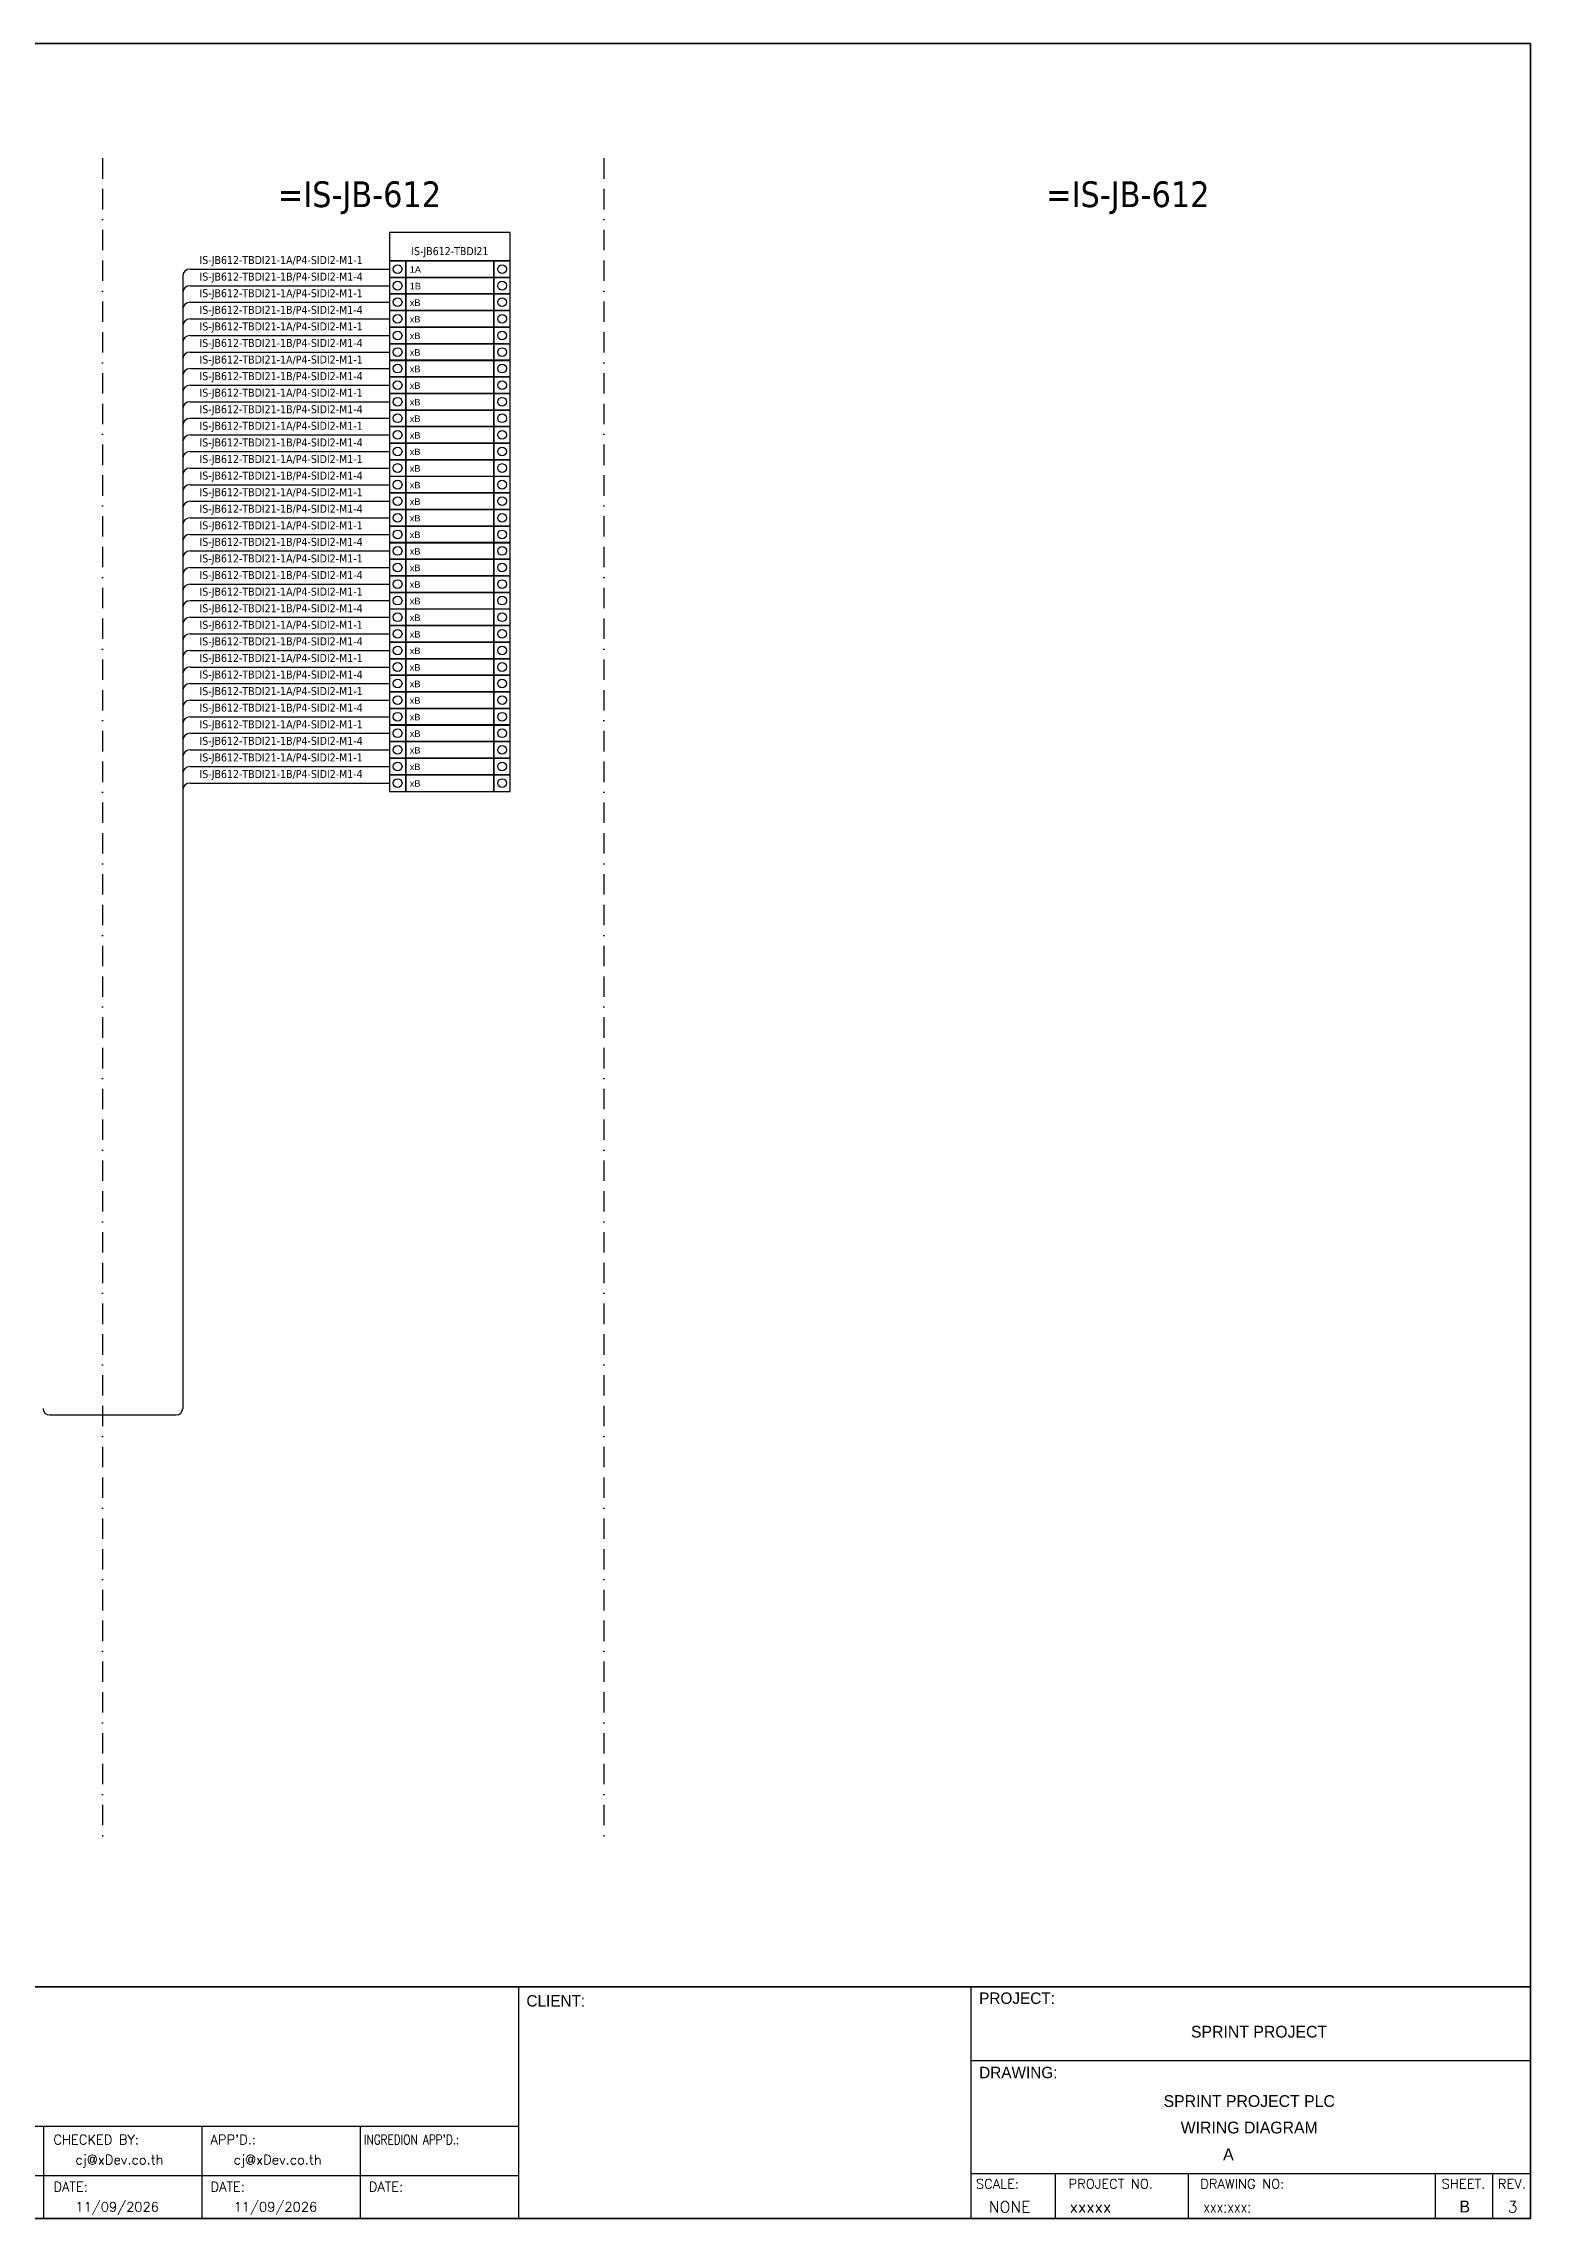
# Model space of a CAD drawing. Header units: millimetres. Extents: x 0 to 3893, y 0 to 2704.
# Drawn here: x 2045 to 3893, y 0 to 2704 of the extents above; entities that cross this region are included whole.
import ezdxf
from ezdxf.enums import TextEntityAlignment as Align

# ---------------------------------------------------------------- set-up
doc = ezdxf.new("R2010")
doc.units = ezdxf.units.MM
doc.linetypes.add('BORDERX2', pattern=[88.9, 25.4, -12.7, 25.4, -12.7, 0, -12.7])
for name, color, linetype in [('GT_1', 9, 'Continuous'), ('HELPPOINT', 7, 'Continuous'), ('MEMBER', 7, 'Continuous'), ('x01001-FrameArea', 2, 'BORDERX2')]:
    doc.layers.add(name, color=color, linetype=linetype)
doc.layers.add('IE-WIRE', color=7, linetype='Continuous', lineweight=25)
doc.styles.add('HTX11', font='O8111901')
doc.styles.add('ROMANS', font='romans.shx', dxfattribs={"width": 0.85, "height": 25})
doc.styles.get("Standard").update_dxf_attribs({"font": 'arial.ttf'})
doc.styles.add('Tahoma', font='')
doc.styles.get('Tahoma').set_extended_font_data('Tahoma')

# ---------------------------------------------------------------- blocks, each defined once
blk = doc.blocks.new('xTermSingleLayer')
at = {"color": 7, "ltscale": 25.4}
for points in [[(0, -537), (537, -537), (537, 0), (0, 0)], [(537, -537), (3378, -537), (3378, 0), (537, 0)], [(3378, -537), (3915, -537), (3915, 0), (3378, 0)]]:
    blk.add_lwpolyline(points, close=True, dxfattribs=at)
for centre in [(268, -268), (3647, -268)]:
    blk.add_circle(centre, 141, dxfattribs=at)
blk.add_attdef('TERMINAL_B', (661, -387), '', height=212)

msp = doc.modelspace()

# ---------------------------------------------------------------- linework, layer by layer
at = {"color": 4}
for p, q in [((3302.3, 56.1), (3302.3, 0)), ((3467.6, 56.1), (3467.6, 0))]:
    msp.add_line(p, q, dxfattribs=at)
at = {"color": 4, "ltscale": 0.5}
for p, q in [((3774.7, 56.1), (3774.7, 0)), ((3774.7, 56.1), (3774.7, 0)), ((3845.9, 56.1), (3845.9, 0)), ((3845.9, 56.1), (3845.9, 0))]:
    msp.add_line(p, q, dxfattribs=at)
at = {"color": 4, "ltscale": 25.4}
msp.add_lwpolyline([(2474.9, 2434), (2625.2, 2434), (2625.2, 2469.2), (2474.9, 2469.2)], close=True, dxfattribs=at)
at = {"layer": 'GT_1', "color": 4}
for p, q in [((2635.8, 0), (2635.8, 288.2)), ((3198.1, 0), (3198.1, 288.2)), ((3198.1, 0), (3198.1, 288.2)), ((3198.1, 0), (3198.1, 288.2)), ((2635.8, 114.3), (1848.8, 114.3)), ((2045.6, 0), (2045.6, 114.3)), ((2242.3, 0), (2242.3, 114.3)), ((2439.1, 0), (2439.1, 114.3)), ((3198.1, 56.1), (3893.3, 56.1)), ((2635.8, 52.9), (1848.8, 52.9))]:
    msp.add_line(p, q, dxfattribs=at)
at = {"layer": 'HELPPOINT', "color": 4, "lineweight": 35}
for p, q in [((0, 2704.2), (3893.3, 2704.2)), ((0, 2704.2), (3893.3, 2704.2)), ((3893.3, 2704.2), (3893.3, 0)), ((3893.3, 2704.2), (3893.3, 0)), ((3893.3, 0), (0, 0)), ((3893.3, 0), (0, 0))]:
    msp.add_line(p, q, dxfattribs=at)
at = {"layer": 'HELPPOINT', "color": 4}
for p, q in [((3198.1, 196.6), (3893.3, 196.6)), ((3198.1, 196.6), (3893.3, 196.6)), ((3198.1, 56.1), (3893.3, 56.1))]:
    msp.add_line(p, q, dxfattribs=at)
at = {"layer": 'IE-WIRE', "color": 4, "ltscale": 25.4}
for p, q in [((2218, 2414.6), (2218, 1007.1)), ((2227.2, 2423.7), (2474.9, 2423.7)), ((2227.2, 2423.7), (2474.9, 2423.7)), ((2227.2, 2403.1), (2474.9, 2403.1)), ((2227.2, 2403.1), (2474.9, 2403.1)), ((2227.2, 2382.5), (2474.9, 2382.5)), ((2227.2, 2382.5), (2474.9, 2382.5)), ((2227.2, 2361.9), (2474.9, 2361.9)), ((2227.2, 2361.9), (2474.9, 2361.9)), ((2227.2, 2341.2), (2474.9, 2341.2)), ((2227.2, 2341.2), (2474.9, 2341.2)), ((2227.2, 2320.6), (2474.9, 2320.6)), ((2227.2, 2320.6), (2474.9, 2320.6)), ((2227.2, 2300), (2474.9, 2300)), ((2227.2, 2300), (2474.9, 2300)), ((2227.2, 2279.4), (2474.9, 2279.4)), ((2227.2, 2279.4), (2474.9, 2279.4)), ((2227.2, 2258.8), (2474.9, 2258.8)), ((2227.2, 2258.8), (2474.9, 2258.8)), ((2227.2, 2238.2), (2474.9, 2238.2)), ((2227.2, 2238.2), (2474.9, 2238.2)), ((2227.2, 2217.6), (2474.9, 2217.6)), ((2227.2, 2217.6), (2474.9, 2217.6)), ((2227.2, 2197), (2474.9, 2197)), ((2227.2, 2197), (2474.9, 2197)), ((2227.2, 2176.3), (2474.9, 2176.3)), ((2227.2, 2176.3), (2474.9, 2176.3)), ((2227.2, 2155.7), (2474.9, 2155.7)), ((2227.2, 2155.7), (2474.9, 2155.7)), ((2227.2, 2135.1), (2474.9, 2135.1)), ((2227.2, 2135.1), (2474.9, 2135.1)), ((2227.2, 2114.5), (2474.9, 2114.5)), ((2227.2, 2114.5), (2474.9, 2114.5)), ((2227.2, 2093.9), (2474.9, 2093.9)), ((2227.2, 2093.9), (2474.9, 2093.9)), ((2227.2, 2073.3), (2474.9, 2073.3)), ((2227.2, 2073.3), (2474.9, 2073.3)), ((2227.2, 2052.7), (2474.9, 2052.7)), ((2227.2, 2052.7), (2474.9, 2052.7)), ((2227.2, 2032.1), (2474.9, 2032.1)), ((2227.2, 2032.1), (2474.9, 2032.1)), ((2227.2, 2011.5), (2474.9, 2011.5)), ((2227.2, 2011.5), (2474.9, 2011.5)), ((2227.2, 1990.8), (2474.9, 1990.8)), ((2227.2, 1990.8), (2474.9, 1990.8)), ((2227.2, 1970.2), (2474.9, 1970.2)), ((2227.2, 1970.2), (2474.9, 1970.2)), ((2227.2, 1949.6), (2474.9, 1949.6)), ((2227.2, 1949.6), (2474.9, 1949.6)), ((2227.2, 1929), (2474.9, 1929)), ((2227.2, 1929), (2474.9, 1929)), ((2227.2, 1908.4), (2474.9, 1908.4)), ((2227.2, 1908.4), (2474.9, 1908.4)), ((2227.2, 1887.8), (2474.9, 1887.8)), ((2227.2, 1887.8), (2474.9, 1887.8)), ((2227.2, 1867.2), (2474.9, 1867.2)), ((2227.2, 1867.2), (2474.9, 1867.2)), ((2227.2, 1846.6), (2474.9, 1846.6)), ((2227.2, 1846.6), (2474.9, 1846.6)), ((2227.2, 1825.9), (2474.9, 1825.9)), ((2227.2, 1825.9), (2474.9, 1825.9)), ((2227.2, 1805.3), (2474.9, 1805.3)), ((2227.2, 1805.3), (2474.9, 1805.3)), ((2227.2, 1784.7), (2474.9, 1784.7)), ((2227.2, 1784.7), (2474.9, 1784.7))]:
    msp.add_line(p, q, dxfattribs=at)
at = {"layer": 'IE-WIRE', "color": 4}
msp.add_line((2052.5, 999.1), (2210, 999.1), dxfattribs=at)
at = {"layer": 'IE-WIRE', "color": 4, "ltscale": 25.4}
for centre in [(2227.2, 2414.6), (2227.2, 2393.9), (2227.2, 2373.3), (2227.2, 2352.7), (2227.2, 2332.1), (2227.2, 2311.5), (2227.2, 2290.9), (2227.2, 2270.3), (2227.2, 2249.7), (2227.2, 2229), (2227.2, 2208.4), (2227.2, 2187.8), (2227.2, 2167.2), (2227.2, 2146.6), (2227.2, 2126), (2227.2, 2105.4), (2227.2, 2084.8), (2227.2, 2064.2), (2227.2, 2043.5), (2227.2, 2022.9), (2227.2, 2002.3), (2227.2, 1981.7), (2227.2, 1961.1), (2227.2, 1940.5), (2227.2, 1919.9), (2227.2, 1899.3), (2227.2, 1878.6), (2227.2, 1858), (2227.2, 1837.4), (2227.2, 1816.8), (2227.2, 1796.2), (2227.2, 1775.6)]:
    msp.add_arc(centre, 9.14, 90, 180, dxfattribs=at)
at = {"layer": 'IE-WIRE', "color": 4}
for centre, start, end in [((2052.5, 1007.1), 180, 270), ((2210, 1007.1), 270, 0)]:
    msp.add_arc(centre, 8, start, end, dxfattribs=at)
at = {"layer": 'MEMBER', "color": 4, "lineweight": 35}
msp.add_line((0, 288.2), (3893.3, 288.2), dxfattribs=at)
msp.add_line((0, 288.2), (3893.3, 288.2), dxfattribs=at)
at = {"layer": 'MEMBER', "color": 4}
for p, q in [((3198.1, 196.6), (3893.3, 196.6)), ((3198.1, 196.6), (3893.3, 196.6)), ((3198.1, 56.1), (3893.3, 56.1)), ((3198.1, 56.1), (3893.3, 56.1))]:
    msp.add_line(p, q, dxfattribs=at)
at = {"layer": 'x01001-FrameArea'}
for p, q in [((2118.2, 2561.5), (2118.2, 475)), ((2741.3, 2561.5), (2741.3, 475))]:
    msp.add_line(p, q, dxfattribs=at)

# ---------------------------------------------------------------- block references
at = {"xscale": 0.0384, "yscale": 0.0384, "zscale": 0.0384}
for p, values in [((2474.9, 2434), {'TERMINAL_B': '1A'}), ((2474.9, 2413.4), {'TERMINAL_B': '1B'}), ((2474.9, 2392.8), {'TERMINAL_B': 'xB'}), ((2474.9, 2372.2), {'TERMINAL_B': 'xB'}), ((2474.9, 2351.5), {'TERMINAL_B': 'xB'}), ((2474.9, 2330.9), {'TERMINAL_B': 'xB'}), ((2474.9, 2310.3), {'TERMINAL_B': 'xB'}), ((2474.9, 2289.7), {'TERMINAL_B': 'xB'}), ((2474.9, 2269.1), {'TERMINAL_B': 'xB'}), ((2474.9, 2248.5), {'TERMINAL_B': 'xB'}), ((2474.9, 2227.9), {'TERMINAL_B': 'xB'}), ((2474.9, 2207.3), {'TERMINAL_B': 'xB'}), ((2474.9, 2186.7), {'TERMINAL_B': 'xB'}), ((2474.9, 2166), {'TERMINAL_B': 'xB'}), ((2474.9, 2145.4), {'TERMINAL_B': 'xB'}), ((2474.9, 2124.8), {'TERMINAL_B': 'xB'}), ((2474.9, 2104.2), {'TERMINAL_B': 'xB'}), ((2474.9, 2083.6), {'TERMINAL_B': 'xB'}), ((2474.9, 2063), {'TERMINAL_B': 'xB'}), ((2474.9, 2042.4), {'TERMINAL_B': 'xB'}), ((2474.9, 2021.8), {'TERMINAL_B': 'xB'}), ((2474.9, 2001.1), {'TERMINAL_B': 'xB'}), ((2474.9, 1980.5), {'TERMINAL_B': 'xB'}), ((2474.9, 1959.9), {'TERMINAL_B': 'xB'}), ((2474.9, 1939.3), {'TERMINAL_B': 'xB'}), ((2474.9, 1918.7), {'TERMINAL_B': 'xB'}), ((2474.9, 1898.1), {'TERMINAL_B': 'xB'}), ((2474.9, 1877.5), {'TERMINAL_B': 'xB'}), ((2474.9, 1856.9), {'TERMINAL_B': 'xB'}), ((2474.9, 1836.3), {'TERMINAL_B': 'xB'}), ((2474.9, 1815.6), {'TERMINAL_B': 'xB'}), ((2474.9, 1795), {'TERMINAL_B': 'xB'})]:
    msp.add_blockref('xTermSingleLayer', p, dxfattribs=at).add_auto_attribs(values)

# ---------------------------------------------------------------- texts
at = {"color": 2, "style": 'Tahoma'}
for p in [(2437.7, 2516.8), (3392.8, 2516.8)]:
    msp.add_text('=IS-JB-612', height=32, dxfattribs=at).set_placement(p, align=Align.MIDDLE_CENTER)
at = {"color": 4, "style": 'Tahoma'}
for s, p in [('IS-JB612-TBDI21-1A/P4-SIDI2-M1-1', (2238.9, 2430)), ('IS-JB612-TBDI21-1B/P4-SIDI2-M1-4', (2238.9, 2409.4)), ('IS-JB612-TBDI21-1A/P4-SIDI2-M1-1', (2238.9, 2388.8)), ('IS-JB612-TBDI21-1B/P4-SIDI2-M1-4', (2238.9, 2368.1)), ('IS-JB612-TBDI21-1A/P4-SIDI2-M1-1', (2238.9, 2347.5)), ('IS-JB612-TBDI21-1B/P4-SIDI2-M1-4', (2238.9, 2326.9)), ('IS-JB612-TBDI21-1A/P4-SIDI2-M1-1', (2238.9, 2306.3)), ('IS-JB612-TBDI21-1B/P4-SIDI2-M1-4', (2238.9, 2285.7)), ('IS-JB612-TBDI21-1A/P4-SIDI2-M1-1', (2238.9, 2265.1)), ('IS-JB612-TBDI21-1B/P4-SIDI2-M1-4', (2238.9, 2244.5)), ('IS-JB612-TBDI21-1A/P4-SIDI2-M1-1', (2238.9, 2223.9)), ('IS-JB612-TBDI21-1B/P4-SIDI2-M1-4', (2238.9, 2203.2)), ('IS-JB612-TBDI21-1A/P4-SIDI2-M1-1', (2238.9, 2182.6)), ('IS-JB612-TBDI21-1B/P4-SIDI2-M1-4', (2238.9, 2162)), ('IS-JB612-TBDI21-1A/P4-SIDI2-M1-1', (2238.9, 2141.4)), ('IS-JB612-TBDI21-1B/P4-SIDI2-M1-4', (2238.9, 2120.8)), ('IS-JB612-TBDI21-1A/P4-SIDI2-M1-1', (2238.9, 2100.2)), ('IS-JB612-TBDI21-1B/P4-SIDI2-M1-4', (2238.9, 2079.6)), ('IS-JB612-TBDI21-1A/P4-SIDI2-M1-1', (2238.9, 2059)), ('IS-JB612-TBDI21-1B/P4-SIDI2-M1-4', (2238.9, 2038.4)), ('IS-JB612-TBDI21-1A/P4-SIDI2-M1-1', (2238.9, 2017.7)), ('IS-JB612-TBDI21-1B/P4-SIDI2-M1-4', (2238.9, 1997.1)), ('IS-JB612-TBDI21-1A/P4-SIDI2-M1-1', (2238.9, 1976.5)), ('IS-JB612-TBDI21-1B/P4-SIDI2-M1-4', (2238.9, 1955.9)), ('IS-JB612-TBDI21-1A/P4-SIDI2-M1-1', (2238.9, 1935.3)), ('IS-JB612-TBDI21-1B/P4-SIDI2-M1-4', (2238.9, 1914.7)), ('IS-JB612-TBDI21-1A/P4-SIDI2-M1-1', (2238.9, 1894.1)), ('IS-JB612-TBDI21-1B/P4-SIDI2-M1-4', (2238.9, 1873.5)), ('IS-JB612-TBDI21-1A/P4-SIDI2-M1-1', (2238.9, 1852.8)), ('IS-JB612-TBDI21-1B/P4-SIDI2-M1-4', (2238.9, 1832.2)), ('IS-JB612-TBDI21-1A/P4-SIDI2-M1-1', (2238.9, 1811.6)), ('IS-JB612-TBDI21-1B/P4-SIDI2-M1-4', (2238.9, 1791))]:
    msp.add_text(s, height=9.949, dxfattribs=at).set_placement(p)
msp.add_text('IS-JB612-TBDI21', height=9.949, dxfattribs=at).set_placement((2550.1, 2446.1), align=Align.MIDDLE_CENTER)
at = {"color": 4, "ltscale": 100, "style": 'HTX11'}
for s, p in [('SPRINT PROJECT', (3555.9, 232.2)), ('SPRINT PROJECT PLC', (3543.7, 146)), ('WIRING DIAGRAM', (3543.7, 113.1))]:
    msp.add_text(s, height=14.693, dxfattribs=at).set_placement(p, align=Align.MIDDLE_CENTER)
at = {"style": 'HTX11'}
for tag, text, height, p in [('A', 'A', 14.8, (3517.8, 79.8)), ('B', 'CHASSIS C4 SLOT 2', 14.821, (3811.6, 14.9))]:
    msp.add_attdef(tag, text=text, height=height, dxfattribs=at).set_placement(p, align=Align.MIDDLE_CENTER)
at = {"layer": 'GT_1', "color": 4, "style": 'HTX11'}
for s, p in [('CLIENT:', (2645.3, 263.5)), ('PROJECT:', (3208, 266.8)), ('DRAWING:', (3208, 174.4))]:
    msp.add_text(s, height=14.25, dxfattribs=at).set_placement(p)
at = {"layer": 'MEMBER', "color": 4, "ltscale": 0.8, "style": 'ROMANS'}
for s, height, p in [('CHECKED BY:', 11.875, (2057.3, 92.1)), ("APP'D.:", 11.88, (2252.5, 92.1)), ('cj@xDev.co.th', 11.875, (2084.6, 67.2)), ('cj@xDev.co.th', 11.875, (2281.3, 67.2)), ('DATE:', 11.88, (2057.3, 33.6)), ('DATE:', 11.88, (2252.5, 33.6)), ('DATE:', 11.88, (2449.3, 33.6)), ('SCALE:', 11.88, (3204, 37.1)), ('PROJECT NO.', 11.875, (3319.2, 37.1)), ('DRAWING NO:', 11.875, (3482.9, 37.1)), ('SHEET.', 12, (3782.7, 37.1)), ('REV.', 12, (3852.6, 37.1)), ('11/09/2026', 11.88, (2084.6, 8.5)), ('11/09/2026', 11.88, (2281.3, 8.5)), ('NONE', 14.23, (3220, 7.3)), ('xxxxx', 14.23, (3320.4, 7.3))]:
    msp.add_text(s, height=height, dxfattribs=at).set_placement(p)
at = {"layer": 'MEMBER', "color": 4, "ltscale": 0.8, "style": 'ROMANS', "width": 0.8}
for s, height, p in [("INGREDION APP'D.:", 11.875, (2443.3, 92.1)), ('xxx:xxx:', 14.23, (3486.6, 7.3))]:
    msp.add_text(s, height=height, dxfattribs=at).set_placement(p)
at = {"layer": 'MEMBER', "color": 4, "ltscale": 0.8, "style": 'ROMANS'}
msp.add_text('3', height=14.2, dxfattribs=at).set_placement((3871.2, 7.3), align=Align.CENTER)

doc.saveas('drawing.dxf')
